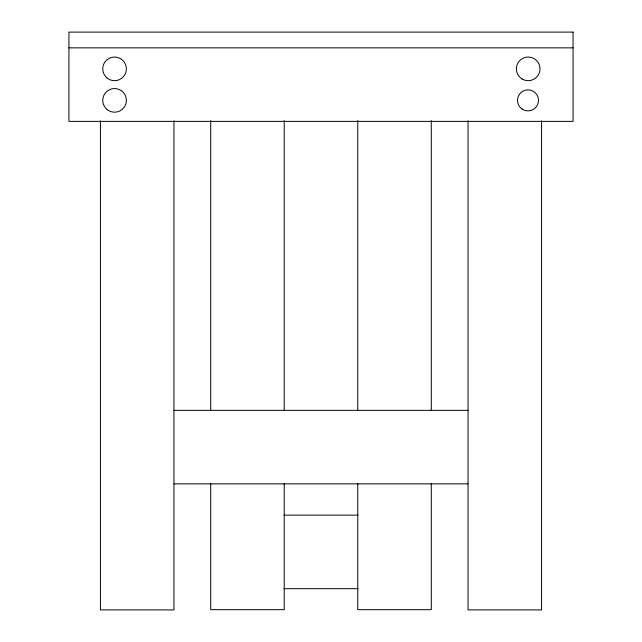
<?xml version="1.0" encoding="UTF-8"?>
<svg xmlns="http://www.w3.org/2000/svg" width="642" height="642" viewBox="0 0 642 642"><rect width="100%" height="100%" fill="white"/><g stroke="black" fill="none" stroke-linecap="round" stroke-linejoin="round"><path stroke-width="0.96" d="M68.927 47.853L573.073 47.853M173.958 410.342L468.042 410.342M173.958 483.859L468.042 483.859M283.908 515.149L358.092 515.149M283.908 588.674L358.092 588.674M541.567 120.824L541.567 609.9L468.042 609.9L468.042 120.824M431.28 120.632L431.28 410.35M431.28 483.41L431.28 609.675L357.763 609.675L357.763 483.41M357.763 120.632L357.763 410.35M284.237 120.632L284.237 410.35M284.237 483.41L284.237 609.675L210.72 609.675L210.72 483.41M210.72 120.632L210.72 410.35M173.958 120.824L173.958 609.9L100.433 609.9L100.433 120.824M573.073 32.1L68.927 32.1L68.927 121.378L573.073 121.378L573.073 32.1M107.366 109.742A11.813 11.813 0 0 0 126.273 101.918A11.813 11.813 0 0 0 110.039 89.455A11.813 11.813 0 0 0 107.366 109.742M106.733 77.714A11.813 11.813 0 0 0 126.137 71.214A11.813 11.813 0 0 0 110.809 57.66A11.813 11.813 0 0 0 106.733 77.714M522.098 78.99A11.813 11.813 0 0 0 540.002 69.071A11.813 11.813 0 0 0 522.46 58.526A11.813 11.813 0 0 0 522.098 78.99M522.106 109.076A10.505 10.505 0 0 0 538.461 101.107A10.505 10.505 0 0 0 523.374 90.931A10.505 10.505 0 0 0 522.106 109.076"/></g></svg>
